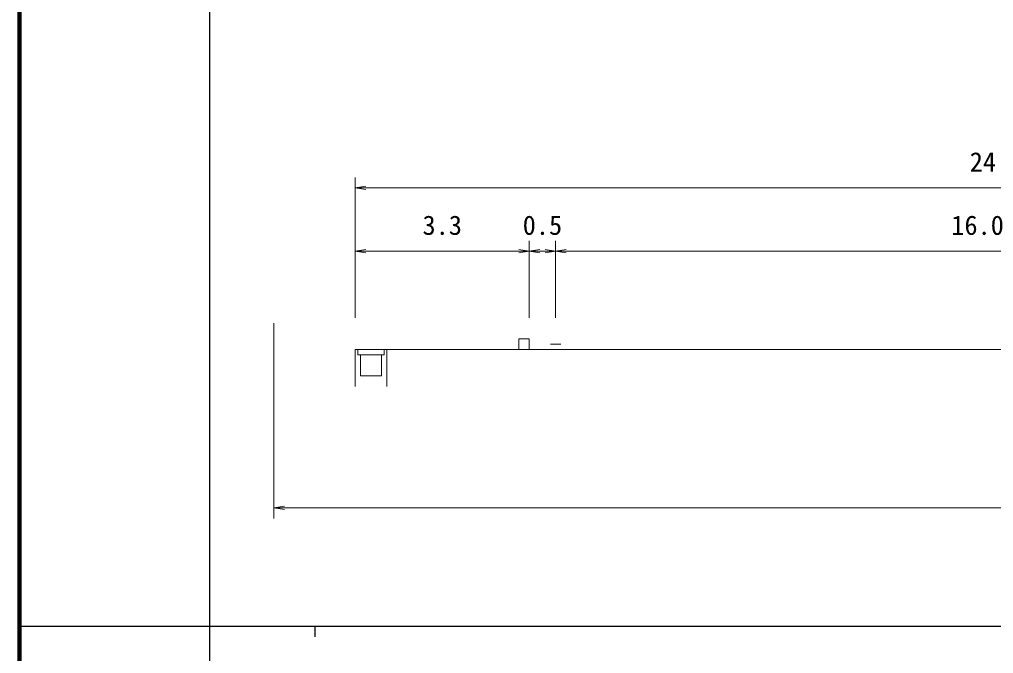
# Model space of a CAD drawing. Units: millimetres at full size, sheet at 1:1000, with parts at other scales. Extents: x 40000 to 680000, y 20000 to 380000.
# Drawn here: x 40000 to 132336, y 202409 to 262491 of the extents above; entities that cross this region are included whole.
import ezdxf
from ezdxf.enums import TextEntityAlignment as Align

# ---------------------------------------------------------------- set-up
doc = ezdxf.new("R2010")
doc.units = ezdxf.units.MM
doc.header["$LTSCALE"] = 1000
for name, color, linetype, lineweight in [('M-BGD', 7, 'Continuous', 13), ('M-STR-HTXT', 7, 'Continuous', 13), ('M-TTL', 2, 'Continuous', 140), ('M-TTL-BAND', 7, 'Continuous', 25)]:
    doc.layers.add(name, color=color, linetype=linetype, lineweight=lineweight)
doc.styles.add('ＭＳ ゴシック', font='')
doc.styles.get('ＭＳ ゴシック').set_extended_font_data('MS Gothic')

# ---------------------------------------------------------------- blocks, each defined once
blk = doc.blocks.new('open_arrow')
at = {"color": 0, "linetype": 'Continuous', "lineweight": -2}
blk.add_lwpolyline([(7.5, 1.25), (0, 0), (7.5, -1.25)], dxfattribs=at)

msp = doc.modelspace()

# ---------------------------------------------------------------- linework, layer by layer
at = {"layer": 'M-BGD'}
for p, q in [((71825, 234223), (71825, 247531)), ((71825, 246531), (193325, 246531)), ((88325, 234223), (88325, 241531)), ((90825, 234223), (90825, 241531)), ((71825, 240531), (88325, 240531)), ((88325, 240531), (90825, 240531)), ((90825, 240531), (170825, 240531)), ((87325, 231223), (87325, 232223)), ((87325, 232223), (88325, 232223)), ((88325, 232223), (88325, 231223)), ((71825, 231223), (188825, 231223)), ((71825, 231223), (71825, 227723)), ((72085, 231223), (72085, 230723)), ((74575, 230723), (74575, 231223)), ((74825, 231223), (74825, 227723)), ((90325, 231723), (91325, 231723)), ((74575, 230723), (72085, 230723)), ((72335, 230723), (72335, 228723)), ((72825, 230723), (73325, 230723)), ((74325, 228723), (74325, 230723)), ((72335, 228723), (74325, 228723))]:
    msp.add_line(p, q, dxfattribs=at)
at = {"layer": 'M-STR-HTXT'}
for p, q in [((64122, 233707), (64122, 215218)), ((64122, 216218), (339453, 216218))]:
    msp.add_line(p, q, dxfattribs=at)
at = {"layer": 'M-TTL'}
msp.add_line((40000, 380000), (40000, 20000), dxfattribs=at)
at = {"layer": 'M-TTL-BAND'}
for p, q in [((58000, 370000), (58000, 20000)), ((40000, 205000), (579000, 205000)), ((68000, 205000), (68000, 204000))]:
    msp.add_line(p, q, dxfattribs=at)

# ---------------------------------------------------------------- block references
at = {"layer": 'M-BGD', "xscale": 133, "yscale": 133}
for p in [(71825, 246531), (71825, 240531), (88325, 240531), (90825, 240531)]:
    msp.add_blockref('open_arrow', p, dxfattribs=at)
at = {"layer": 'M-BGD', "xscale": 133, "yscale": 133, "rotation": 180}
for p in [(88325, 240531), (90825, 240531)]:
    msp.add_blockref('open_arrow', p, dxfattribs=at)
at = {"layer": 'M-STR-HTXT', "xscale": 133, "yscale": 133}
msp.add_blockref('open_arrow', (64122, 216218), dxfattribs=at)

# ---------------------------------------------------------------- texts
at = {"layer": 'M-BGD', "style": 'ＭＳ ゴシック'}
for s, p in [('24.3', (132575, 247531)), ('3.3', (80075, 241531)), ('0.5', (89575, 241531)), ('16.0', (130825, 241531))]:
    msp.add_text(s, height=1833, dxfattribs=at).set_placement(p, align=Align.BOTTOM_CENTER)

doc.saveas('drawing.dxf')
